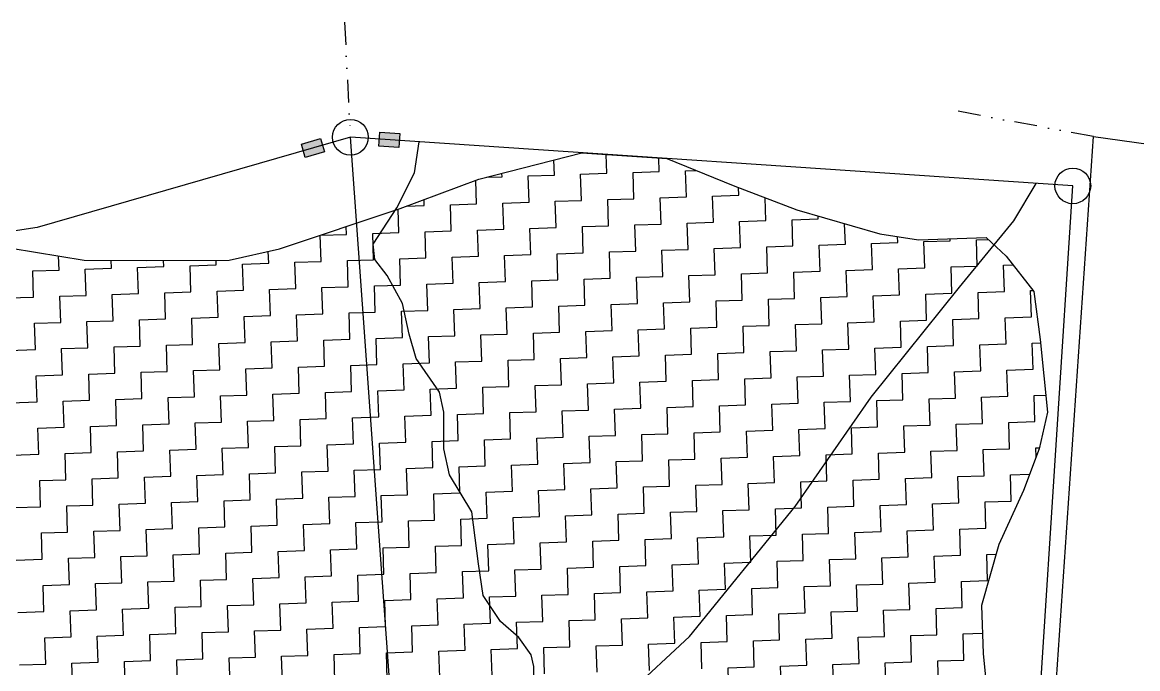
# Model space of a CAD drawing. Header units: metres. Extents: x 278270 to 279465, y 2078206 to 2080031.
# Drawn here: x 278674.6 to 278920.7, y 2079888.1 to 2080030.7 of the extents above; entities that cross this region are included whole.
import ezdxf

# ---------------------------------------------------------------- set-up
doc = ezdxf.new("R2010")
doc.units = ezdxf.units.M
doc.linetypes.add('DIVIDE', pattern=[1.25, 0.5, -0.25, 0, -0.25, 0, -0.25])
for name, color, linetype in [('LINE_WATER', 4, 'Continuous'), ('POLY_HATCH', 12, 'Continuous'), ('POLY_PARCEL', 6, 'Continuous'), ('V_BOUND_LINE', 7, 'Continuous'), ('V_DIVIDE_LINE', 7, 'DIVIDE')]:
    doc.layers.add(name, color=color, linetype=linetype)

msp = doc.modelspace()

# ---------------------------------------------------------------- hatches: boundary and pattern name
for points in [[(278736.19, 2080003.83), (278737.03, 2080000.9), (278741.27, 2080002.12), (278740.42, 2080005.05)], [(278757.65, 2080003.11), (278757.86, 2080006.16), (278753.46, 2080006.45), (278753.25, 2080003.41)]]:
    msp.add_hatch(color=256).paths.add_polyline_path(points)

# ---------------------------------------------------------------- linework, layer by layer
for points in [[(278741.27, 2080002.12), (278737.03, 2080000.9), (278736.19, 2080003.83), (278740.42, 2080005.05)], [(278753.46, 2080006.45), (278757.86, 2080006.16), (278757.65, 2080003.11), (278753.25, 2080003.41)]]:
    msp.add_lwpolyline(points, close=True)
for centre in [(278746.99, 2080005.36), (278906.35, 2079994.63)]:
    msp.add_circle(centre, 3.94)
at = {"layer": 'LINE_WATER'}
for p, q in [((278761.16, 2079997.49), (278762.19, 2080004.34)), ((278757.23, 2079989.79), (278761.16, 2079997.49)), ((278893.32, 2079986.93), (278898.23, 2079995.18)), ((278752.01, 2079981.78), (278757.23, 2079989.79)), ((278881.38, 2079972.31), (278893.32, 2079986.93)), ((278752.38, 2079978.4), (278752.01, 2079981.78)), ((278755.11, 2079974.83), (278752.38, 2079978.4)), ((278758.45, 2079968.68), (278755.11, 2079974.83)), ((278861.87, 2079948.04), (278881.38, 2079972.31)), ((278759.98, 2079961.94), (278758.45, 2079968.68)), ((278761.46, 2079956.51), (278759.98, 2079961.94)), ((278766.67, 2079949.11), (278761.46, 2079956.51)), ((278767.6, 2079944.7), (278766.67, 2079949.11)), ((278845.09, 2079923.87), (278861.87, 2079948.04)), ((278767.6, 2079936.6), (278767.6, 2079944.7)), ((278768.83, 2079930.9), (278767.6, 2079936.6)), ((278773.8, 2079922.7), (278768.83, 2079930.9)), ((278821.79, 2079895.24), (278845.09, 2079923.87)), ((278775.22, 2079911.25), (278773.8, 2079922.7)), ((278776.24, 2079904.24), (278775.22, 2079911.25)), ((278780.07, 2079898.5), (278776.24, 2079904.24)), ((278784.11, 2079894.98), (278780.07, 2079898.5)), ((278786.85, 2079891.15), (278784.11, 2079894.98)), ((278803.56, 2079878.29), (278821.79, 2079895.24)), ((278787.45, 2079888.56), (278786.85, 2079891.15)), ((278787.37, 2079883.07), (278787.45, 2079888.56))]:
    msp.add_line(p, q, dxfattribs=at)
at = {"layer": 'POLY_HATCH'}
for p, q in [((278775.35, 2079996.09), (278798.02, 2080001.93)), ((278798.02, 2080001.93), (278816.8, 2080000.66)), ((278816.8, 2080000.66), (278831.4, 2079994.73)), ((278757.97, 2079989.65), (278775.35, 2079996.09)), ((278831.4, 2079994.73), (278845.44, 2079989.33)), ((278731.36, 2079980.73), (278757.97, 2079989.65)), ((278845.44, 2079989.33), (278863.75, 2079984.07)), ((278863.75, 2079984.07), (278872.32, 2079982.75)), ((278872.32, 2079982.75), (278880.85, 2079983.03)), ((278880.85, 2079983.03), (278887.24, 2079983.24)), ((278887.24, 2079983.24), (278891.64, 2079979.12)), ((278672.15, 2079980.92), (278688.24, 2079978.25)), ((278720.24, 2079978.23), (278731.36, 2079980.73)), ((278688.24, 2079978.25), (278702.11, 2079978.17)), ((278702.11, 2079978.17), (278720.24, 2079978.23)), ((278891.64, 2079979.12), (278897.77, 2079971.32)), ((278897.77, 2079971.32), (278899.18, 2079960.71)), ((278899.18, 2079960.71), (278900.79, 2079944.67)), ((278900.79, 2079944.67), (278898.92, 2079936.61)), ((278898.92, 2079936.61), (278895.49, 2079927.44)), ((278895.49, 2079927.44), (278890.01, 2079915.53)), ((278890.01, 2079915.53), (278886.19, 2079902.08)), ((278886.19, 2079902.08), (278886.54, 2079891.43)), ((278886.54, 2079891.43), (278888.13, 2079875.5))]:
    msp.add_line(p, q, dxfattribs=at)
at = {"layer": 'POLY_HATCH', "linetype": 'Continuous'}
for p, q in [((278792, 2079997.02), (278791.89, 2080000.35)), ((278803.56, 2079997.4), (278803.43, 2080001.56)), ((278815.13, 2079997.78), (278815.03, 2080000.78)), ((278809.35, 2079997.59), (278815.13, 2079997.78)), ((278820.91, 2079997.97), (278823.25, 2079998.04)), ((278821.1, 2079992.18), (278820.91, 2079997.97)), ((278774.84, 2079990.66), (278774.67, 2079995.83)), ((278777.06, 2079996.53), (278780.43, 2079996.64)), ((278780.43, 2079996.64), (278780.41, 2079997.39)), ((278786.22, 2079996.83), (278792, 2079997.02)), ((278786.41, 2079991.04), (278786.22, 2079996.83)), ((278797.78, 2079997.21), (278803.56, 2079997.4)), ((278797.97, 2079991.42), (278797.78, 2079997.21)), ((278809.54, 2079991.8), (278809.35, 2079997.59)), ((278832.66, 2079992.56), (278832.61, 2079994.26)), ((278759.32, 2079990.15), (278763.28, 2079990.28)), ((278763.28, 2079990.28), (278763.23, 2079991.6)), ((278769.06, 2079990.47), (278774.84, 2079990.66)), ((278769.25, 2079984.69), (278769.06, 2079990.47)), ((278780.62, 2079990.85), (278786.41, 2079991.04)), ((278780.81, 2079985.07), (278780.62, 2079990.85)), ((278792.19, 2079991.23), (278797.97, 2079991.42)), ((278792.38, 2079985.45), (278792.19, 2079991.23)), ((278803.75, 2079991.61), (278809.54, 2079991.8)), ((278803.94, 2079985.83), (278803.75, 2079991.61)), ((278815.32, 2079991.99), (278821.1, 2079992.18)), ((278815.51, 2079986.21), (278815.32, 2079991.99)), ((278826.88, 2079992.37), (278832.66, 2079992.56)), ((278827.07, 2079986.59), (278826.88, 2079992.37)), ((278838.64, 2079986.97), (278838.47, 2079992.01)), ((278757.69, 2079984.31), (278757.52, 2079989.5)), ((278850.2, 2079987.35), (278850.18, 2079987.97)), ((278746.12, 2079983.93), (278746.06, 2079985.66)), ((278786.6, 2079985.26), (278792.38, 2079985.45)), ((278798.16, 2079985.64), (278803.94, 2079985.83)), ((278798.35, 2079979.86), (278798.16, 2079985.64)), ((278809.73, 2079986.02), (278815.51, 2079986.21)), ((278809.92, 2079980.24), (278809.73, 2079986.02)), ((278821.29, 2079986.4), (278827.07, 2079986.59)), ((278821.48, 2079980.62), (278821.29, 2079986.4)), ((278832.85, 2079986.78), (278838.64, 2079986.97)), ((278833.04, 2079981), (278832.85, 2079986.78)), ((278844.42, 2079987.16), (278850.2, 2079987.35)), ((278844.61, 2079981.38), (278844.42, 2079987.16)), ((278856.17, 2079981.76), (278856.02, 2079986.29)), ((278740.53, 2079977.96), (278740.34, 2079983.74)), ((278740.35, 2079983.74), (278746.12, 2079983.93)), ((278751.9, 2079984.12), (278757.69, 2079984.31)), ((278752.09, 2079978.34), (278751.9, 2079984.12)), ((278763.47, 2079984.5), (278769.25, 2079984.69)), ((278763.66, 2079978.72), (278763.47, 2079984.5)), ((278775.03, 2079984.88), (278780.81, 2079985.07)), ((278775.22, 2079979.1), (278775.03, 2079984.88)), ((278786.79, 2079979.48), (278786.6, 2079985.26)), ((278867.74, 2079982.14), (278867.69, 2079983.46)), ((278879.3, 2079982.52), (278879.29, 2079982.98)), ((278815.7, 2079980.43), (278821.48, 2079980.62)), ((278815.89, 2079974.65), (278815.7, 2079980.43)), ((278827.26, 2079980.81), (278833.04, 2079981)), ((278827.45, 2079975.03), (278827.26, 2079980.81)), ((278838.83, 2079981.19), (278844.61, 2079981.38)), ((278839.02, 2079975.41), (278838.83, 2079981.19)), ((278850.39, 2079981.57), (278856.17, 2079981.76)), ((278850.58, 2079975.79), (278850.39, 2079981.57)), ((278861.96, 2079981.95), (278867.74, 2079982.14)), ((278862.15, 2079976.17), (278861.96, 2079981.95)), ((278873.52, 2079982.33), (278879.3, 2079982.52)), ((278873.71, 2079976.55), (278873.52, 2079982.33)), ((278885.08, 2079982.71), (278887.71, 2079982.79)), ((278885.27, 2079976.93), (278885.08, 2079982.71)), ((278682.71, 2079976.06), (278682.6, 2079979.18)), ((278694.27, 2079976.44), (278694.21, 2079978.21)), ((278705.84, 2079976.82), (278705.79, 2079978.18)), ((278717.4, 2079977.2), (278717.37, 2079978.22)), ((278728.96, 2079977.58), (278728.88, 2079980.17)), ((278734.75, 2079977.77), (278740.53, 2079977.96)), ((278746.31, 2079978.15), (278752.09, 2079978.34)), ((278746.5, 2079972.37), (278746.31, 2079978.15)), ((278757.88, 2079978.53), (278763.66, 2079978.72)), ((278758.07, 2079972.75), (278757.88, 2079978.53)), ((278769.44, 2079978.91), (278775.22, 2079979.1)), ((278769.63, 2079973.13), (278769.44, 2079978.91)), ((278781, 2079979.29), (278786.79, 2079979.48)), ((278781.19, 2079973.51), (278781, 2079979.29)), ((278792.57, 2079979.67), (278798.35, 2079979.86)), ((278792.76, 2079973.89), (278792.57, 2079979.67)), ((278804.13, 2079980.05), (278809.92, 2079980.24)), ((278804.32, 2079974.27), (278804.13, 2079980.05)), ((278676.92, 2079975.87), (278682.71, 2079976.06)), ((278677.11, 2079970.09), (278676.92, 2079975.87)), ((278688.49, 2079976.25), (278694.27, 2079976.44)), ((278688.68, 2079970.47), (278688.49, 2079976.25)), ((278700.05, 2079976.63), (278705.84, 2079976.82)), ((278700.24, 2079970.85), (278700.05, 2079976.63)), ((278711.62, 2079977.01), (278717.4, 2079977.2)), ((278711.81, 2079971.23), (278711.62, 2079977.01)), ((278723.18, 2079977.39), (278728.96, 2079977.58)), ((278723.37, 2079971.61), (278723.18, 2079977.39)), ((278734.94, 2079971.99), (278734.75, 2079977.77)), ((278844.8, 2079975.6), (278850.58, 2079975.79)), ((278844.99, 2079969.81), (278844.8, 2079975.6)), ((278856.36, 2079975.98), (278862.15, 2079976.17)), ((278856.55, 2079970.19), (278856.36, 2079975.98)), ((278867.93, 2079976.36), (278873.71, 2079976.55)), ((278868.12, 2079970.57), (278867.93, 2079976.36)), ((278879.49, 2079976.74), (278885.27, 2079976.93)), ((278879.68, 2079970.95), (278879.49, 2079976.74)), ((278891.06, 2079977.12), (278893.16, 2079977.18)), ((278891.25, 2079971.33), (278891.06, 2079977.12)), ((278763.85, 2079972.94), (278769.63, 2079973.13)), ((278775.41, 2079973.32), (278781.19, 2079973.51)), ((278775.6, 2079967.54), (278775.41, 2079973.32)), ((278786.98, 2079973.7), (278792.76, 2079973.89)), ((278787.17, 2079967.92), (278786.98, 2079973.7)), ((278798.54, 2079974.08), (278804.32, 2079974.27)), ((278798.73, 2079968.3), (278798.54, 2079974.08)), ((278810.11, 2079974.46), (278815.89, 2079974.65)), ((278810.3, 2079968.68), (278810.11, 2079974.46)), ((278821.67, 2079974.84), (278827.45, 2079975.03)), ((278821.86, 2079969.05), (278821.67, 2079974.84)), ((278833.23, 2079975.22), (278839.02, 2079975.41)), ((278833.42, 2079969.43), (278833.23, 2079975.22)), ((278694.46, 2079970.66), (278700.24, 2079970.85)), ((278694.65, 2079964.88), (278694.46, 2079970.66)), ((278706.03, 2079971.04), (278711.81, 2079971.23)), ((278706.22, 2079965.26), (278706.03, 2079971.04)), ((278717.59, 2079971.42), (278723.37, 2079971.61)), ((278717.78, 2079965.64), (278717.59, 2079971.42)), ((278729.15, 2079971.8), (278734.94, 2079971.99)), ((278729.34, 2079966.02), (278729.15, 2079971.8)), ((278740.72, 2079972.18), (278746.5, 2079972.37)), ((278740.91, 2079966.4), (278740.72, 2079972.18)), ((278752.28, 2079972.56), (278758.07, 2079972.75)), ((278752.47, 2079966.78), (278752.28, 2079972.56)), ((278764.04, 2079967.16), (278763.85, 2079972.94)), ((278862.33, 2079970.38), (278868.12, 2079970.57)), ((278873.9, 2079970.76), (278879.68, 2079970.95)), ((278874.09, 2079964.98), (278873.9, 2079970.76)), ((278885.46, 2079971.14), (278891.25, 2079971.33)), ((278885.65, 2079965.36), (278885.46, 2079971.14)), ((278897.03, 2079971.52), (278897.59, 2079971.54)), ((278897.22, 2079965.74), (278897.03, 2079971.52)), ((278671.33, 2079969.9), (278677.11, 2079970.09)), ((278682.9, 2079970.28), (278688.68, 2079970.47)), ((278683.09, 2079964.5), (278682.9, 2079970.28)), ((278792.95, 2079968.11), (278798.73, 2079968.3)), ((278804.51, 2079968.49), (278810.3, 2079968.68)), ((278804.7, 2079962.7), (278804.51, 2079968.49)), ((278816.08, 2079968.86), (278821.86, 2079969.05)), ((278816.27, 2079963.08), (278816.08, 2079968.86)), ((278827.64, 2079969.24), (278833.42, 2079969.43)), ((278827.83, 2079963.46), (278827.64, 2079969.24)), ((278839.21, 2079969.62), (278844.99, 2079969.81)), ((278839.4, 2079963.84), (278839.21, 2079969.62)), ((278850.77, 2079970), (278856.55, 2079970.19)), ((278850.96, 2079964.22), (278850.77, 2079970)), ((278862.52, 2079964.6), (278862.33, 2079970.38)), ((278723.56, 2079965.83), (278729.34, 2079966.02)), ((278723.75, 2079960.04), (278723.56, 2079965.83)), ((278735.13, 2079966.21), (278740.91, 2079966.4)), ((278735.32, 2079960.42), (278735.13, 2079966.21)), ((278746.69, 2079966.59), (278752.47, 2079966.78)), ((278746.88, 2079960.8), (278746.69, 2079966.59)), ((278758.26, 2079966.97), (278764.04, 2079967.16)), ((278758.45, 2079961.18), (278758.26, 2079966.97)), ((278769.82, 2079967.35), (278775.6, 2079967.54)), ((278770.01, 2079961.56), (278769.82, 2079967.35)), ((278781.38, 2079967.73), (278787.17, 2079967.92)), ((278781.57, 2079961.94), (278781.38, 2079967.73)), ((278793.14, 2079962.32), (278792.95, 2079968.11)), ((278891.44, 2079965.55), (278897.22, 2079965.74)), ((278677.3, 2079964.31), (278683.09, 2079964.5)), ((278677.49, 2079958.53), (278677.3, 2079964.31)), ((278688.87, 2079964.69), (278694.65, 2079964.88)), ((278689.06, 2079958.91), (278688.87, 2079964.69)), ((278700.43, 2079965.07), (278706.22, 2079965.26)), ((278700.62, 2079959.29), (278700.43, 2079965.07)), ((278712, 2079965.45), (278717.78, 2079965.64)), ((278712.19, 2079959.66), (278712, 2079965.45)), ((278822.05, 2079963.27), (278827.83, 2079963.46)), ((278822.24, 2079957.49), (278822.05, 2079963.27)), ((278833.61, 2079963.65), (278839.4, 2079963.84)), ((278833.8, 2079957.87), (278833.61, 2079963.65)), ((278845.18, 2079964.03), (278850.96, 2079964.22)), ((278845.37, 2079958.25), (278845.18, 2079964.03)), ((278856.74, 2079964.41), (278862.52, 2079964.6)), ((278856.93, 2079958.63), (278856.74, 2079964.41)), ((278868.31, 2079964.79), (278874.09, 2079964.98)), ((278868.5, 2079959.01), (278868.31, 2079964.79)), ((278879.87, 2079965.17), (278885.65, 2079965.36)), ((278880.06, 2079959.39), (278879.87, 2079965.17)), ((278891.63, 2079959.77), (278891.44, 2079965.55)), ((278741.1, 2079960.61), (278746.88, 2079960.8)), ((278752.66, 2079960.99), (278758.45, 2079961.18)), ((278752.85, 2079955.21), (278752.66, 2079960.99)), ((278764.23, 2079961.37), (278770.01, 2079961.56)), ((278764.42, 2079955.59), (278764.23, 2079961.37)), ((278775.79, 2079961.75), (278781.57, 2079961.94)), ((278775.98, 2079955.97), (278775.79, 2079961.75)), ((278787.36, 2079962.13), (278793.14, 2079962.32)), ((278787.55, 2079956.35), (278787.36, 2079962.13)), ((278798.92, 2079962.51), (278804.7, 2079962.7)), ((278799.11, 2079956.73), (278798.92, 2079962.51)), ((278810.48, 2079962.89), (278816.27, 2079963.08)), ((278810.67, 2079957.11), (278810.48, 2079962.89)), ((278671.71, 2079958.34), (278677.49, 2079958.53)), ((278683.28, 2079958.72), (278689.06, 2079958.91)), ((278683.47, 2079952.93), (278683.28, 2079958.72)), ((278694.84, 2079959.1), (278700.62, 2079959.29)), ((278695.03, 2079953.31), (278694.84, 2079959.1)), ((278706.41, 2079959.48), (278712.19, 2079959.66)), ((278706.6, 2079953.69), (278706.41, 2079959.48)), ((278717.97, 2079959.85), (278723.75, 2079960.04)), ((278718.16, 2079954.07), (278717.97, 2079959.85)), ((278729.53, 2079960.23), (278735.32, 2079960.42)), ((278729.72, 2079954.45), (278729.53, 2079960.23)), ((278741.29, 2079954.83), (278741.1, 2079960.61)), ((278851.15, 2079958.44), (278856.93, 2079958.63)), ((278851.34, 2079952.66), (278851.15, 2079958.44)), ((278862.71, 2079958.82), (278868.5, 2079959.01)), ((278862.9, 2079953.04), (278862.71, 2079958.82)), ((278874.28, 2079959.2), (278880.06, 2079959.39)), ((278874.47, 2079953.42), (278874.28, 2079959.2)), ((278885.84, 2079959.58), (278891.63, 2079959.77)), ((278886.03, 2079953.8), (278885.84, 2079959.58)), ((278897.41, 2079959.96), (278899.25, 2079960.02)), ((278897.6, 2079954.18), (278897.41, 2079959.96)), ((278770.2, 2079955.78), (278775.98, 2079955.97)), ((278781.76, 2079956.16), (278787.55, 2079956.35)), ((278781.95, 2079950.38), (278781.76, 2079956.16)), ((278793.33, 2079956.54), (278799.11, 2079956.73)), ((278793.52, 2079950.76), (278793.33, 2079956.54)), ((278804.89, 2079956.92), (278810.67, 2079957.11)), ((278805.08, 2079951.14), (278804.89, 2079956.92)), ((278816.46, 2079957.3), (278822.24, 2079957.49)), ((278816.65, 2079951.52), (278816.46, 2079957.3)), ((278828.02, 2079957.68), (278833.8, 2079957.87)), ((278828.21, 2079951.9), (278828.02, 2079957.68)), ((278839.59, 2079958.06), (278845.37, 2079958.25)), ((278839.78, 2079952.28), (278839.59, 2079958.06)), ((278700.81, 2079953.5), (278706.6, 2079953.69)), ((278701, 2079947.72), (278700.81, 2079953.5)), ((278712.38, 2079953.88), (278718.16, 2079954.07)), ((278712.57, 2079948.1), (278712.38, 2079953.88)), ((278723.94, 2079954.26), (278729.72, 2079954.45)), ((278724.13, 2079948.48), (278723.94, 2079954.26)), ((278735.51, 2079954.64), (278741.29, 2079954.83)), ((278735.7, 2079948.86), (278735.51, 2079954.64)), ((278747.07, 2079955.02), (278752.85, 2079955.21)), ((278747.26, 2079949.24), (278747.07, 2079955.02)), ((278758.63, 2079955.4), (278764.42, 2079955.59)), ((278758.82, 2079949.62), (278758.63, 2079955.4)), ((278770.39, 2079950), (278770.2, 2079955.78)), ((278868.69, 2079953.23), (278874.47, 2079953.42)), ((278880.25, 2079953.61), (278886.03, 2079953.8)), ((278880.44, 2079947.82), (278880.25, 2079953.61)), ((278891.82, 2079953.99), (278897.6, 2079954.18)), ((278892.01, 2079948.2), (278891.82, 2079953.99)), ((278677.68, 2079952.74), (278683.47, 2079952.93)), ((278677.87, 2079946.96), (278677.68, 2079952.74)), ((278689.25, 2079953.12), (278695.03, 2079953.31)), ((278689.44, 2079947.34), (278689.25, 2079953.12)), ((278799.3, 2079950.95), (278805.08, 2079951.14)), ((278799.49, 2079945.17), (278799.3, 2079950.95)), ((278810.86, 2079951.33), (278816.65, 2079951.52)), ((278811.05, 2079945.55), (278810.86, 2079951.33)), ((278822.43, 2079951.71), (278828.21, 2079951.9)), ((278822.62, 2079945.93), (278822.43, 2079951.71)), ((278833.99, 2079952.09), (278839.78, 2079952.28)), ((278834.18, 2079946.31), (278833.99, 2079952.09)), ((278845.56, 2079952.47), (278851.34, 2079952.66)), ((278845.75, 2079946.69), (278845.56, 2079952.47)), ((278857.12, 2079952.85), (278862.9, 2079953.04)), ((278857.31, 2079947.07), (278857.12, 2079952.85)), ((278868.88, 2079947.45), (278868.69, 2079953.23)), ((278718.35, 2079948.29), (278724.13, 2079948.48)), ((278729.91, 2079948.67), (278735.7, 2079948.86)), ((278730.1, 2079942.89), (278729.91, 2079948.67)), ((278741.48, 2079949.05), (278747.26, 2079949.24)), ((278741.67, 2079943.27), (278741.48, 2079949.05)), ((278753.04, 2079949.43), (278758.82, 2079949.62)), ((278753.23, 2079943.65), (278753.04, 2079949.43)), ((278764.61, 2079949.81), (278770.39, 2079950)), ((278764.8, 2079944.03), (278764.61, 2079949.81)), ((278776.17, 2079950.19), (278781.95, 2079950.38)), ((278776.36, 2079944.41), (278776.17, 2079950.19)), ((278787.74, 2079950.57), (278793.52, 2079950.76)), ((278787.93, 2079944.79), (278787.74, 2079950.57)), ((278897.79, 2079948.39), (278900.41, 2079948.48)), ((278672.09, 2079946.77), (278677.87, 2079946.96)), ((278683.66, 2079947.15), (278689.44, 2079947.34)), ((278683.85, 2079941.37), (278683.66, 2079947.15)), ((278695.22, 2079947.53), (278701, 2079947.72)), ((278695.41, 2079941.75), (278695.22, 2079947.53)), ((278706.78, 2079947.91), (278712.57, 2079948.1)), ((278706.97, 2079942.13), (278706.78, 2079947.91)), ((278718.54, 2079942.51), (278718.35, 2079948.29)), ((278828.4, 2079946.12), (278834.18, 2079946.31)), ((278828.59, 2079940.33), (278828.4, 2079946.12)), ((278839.97, 2079946.5), (278845.75, 2079946.69)), ((278840.16, 2079940.71), (278839.97, 2079946.5)), ((278851.53, 2079946.88), (278857.31, 2079947.07)), ((278851.72, 2079941.09), (278851.53, 2079946.88)), ((278863.09, 2079947.26), (278868.88, 2079947.45)), ((278863.28, 2079941.47), (278863.09, 2079947.26)), ((278874.66, 2079947.63), (278880.44, 2079947.82)), ((278874.85, 2079941.85), (278874.66, 2079947.63)), ((278886.22, 2079948.01), (278892.01, 2079948.2)), ((278886.41, 2079942.23), (278886.22, 2079948.01)), ((278897.98, 2079942.61), (278897.79, 2079948.39)), ((278747.45, 2079943.46), (278753.23, 2079943.65)), ((278759.01, 2079943.84), (278764.8, 2079944.03)), ((278759.2, 2079938.06), (278759.01, 2079943.84)), ((278770.58, 2079944.22), (278776.36, 2079944.41)), ((278770.77, 2079938.43), (278770.58, 2079944.22)), ((278782.14, 2079944.6), (278787.93, 2079944.79)), ((278782.33, 2079938.81), (278782.14, 2079944.6)), ((278793.71, 2079944.98), (278799.49, 2079945.17)), ((278793.9, 2079939.19), (278793.71, 2079944.98)), ((278805.27, 2079945.36), (278811.05, 2079945.55)), ((278805.46, 2079939.57), (278805.27, 2079945.36)), ((278816.84, 2079945.74), (278822.62, 2079945.93)), ((278817.03, 2079939.95), (278816.84, 2079945.74)), ((278678.06, 2079941.18), (278683.85, 2079941.37)), ((278678.25, 2079935.4), (278678.06, 2079941.18)), ((278689.63, 2079941.56), (278695.41, 2079941.75)), ((278689.82, 2079935.78), (278689.63, 2079941.56)), ((278701.19, 2079941.94), (278706.97, 2079942.13)), ((278701.38, 2079936.16), (278701.19, 2079941.94)), ((278712.76, 2079942.32), (278718.54, 2079942.51)), ((278712.95, 2079936.54), (278712.76, 2079942.32)), ((278724.32, 2079942.7), (278730.1, 2079942.89)), ((278724.51, 2079936.92), (278724.32, 2079942.7)), ((278735.89, 2079943.08), (278741.67, 2079943.27)), ((278736.08, 2079937.3), (278735.89, 2079943.08)), ((278747.64, 2079937.68), (278747.45, 2079943.46)), ((278845.94, 2079940.9), (278851.72, 2079941.09)), ((278857.5, 2079941.28), (278863.28, 2079941.47)), ((278857.69, 2079935.5), (278857.5, 2079941.28)), ((278869.07, 2079941.66), (278874.85, 2079941.85)), ((278869.26, 2079935.88), (278869.07, 2079941.66)), ((278880.63, 2079942.04), (278886.41, 2079942.23)), ((278880.82, 2079936.26), (278880.63, 2079942.04)), ((278892.2, 2079942.42), (278897.98, 2079942.61)), ((278892.39, 2079936.64), (278892.2, 2079942.42)), ((278776.55, 2079938.62), (278782.33, 2079938.81)), ((278776.74, 2079932.84), (278776.55, 2079938.62)), ((278788.12, 2079939), (278793.9, 2079939.19)), ((278788.31, 2079933.22), (278788.12, 2079939)), ((278799.68, 2079939.38), (278805.46, 2079939.57)), ((278799.87, 2079933.6), (278799.68, 2079939.38)), ((278811.24, 2079939.76), (278817.03, 2079939.95)), ((278811.43, 2079933.98), (278811.24, 2079939.76)), ((278822.81, 2079940.14), (278828.59, 2079940.33)), ((278823, 2079934.36), (278822.81, 2079940.14)), ((278834.37, 2079940.52), (278840.16, 2079940.71)), ((278834.56, 2079934.74), (278834.37, 2079940.52)), ((278846.13, 2079935.12), (278845.94, 2079940.9)), ((278695.6, 2079935.97), (278701.38, 2079936.16)), ((278707.16, 2079936.35), (278712.95, 2079936.54)), ((278707.35, 2079930.56), (278707.16, 2079936.35)), ((278718.73, 2079936.73), (278724.51, 2079936.92)), ((278718.92, 2079930.94), (278718.73, 2079936.73)), ((278730.29, 2079937.11), (278736.08, 2079937.3)), ((278730.48, 2079931.32), (278730.29, 2079937.11)), ((278741.86, 2079937.49), (278747.64, 2079937.68)), ((278742.05, 2079931.7), (278741.86, 2079937.49)), ((278753.42, 2079937.87), (278759.2, 2079938.06)), ((278753.61, 2079932.08), (278753.42, 2079937.87)), ((278764.99, 2079938.24), (278770.77, 2079938.43)), ((278765.18, 2079932.46), (278764.99, 2079938.24)), ((278875.04, 2079936.07), (278880.82, 2079936.26)), ((278886.6, 2079936.45), (278892.39, 2079936.64)), ((278886.79, 2079930.67), (278886.6, 2079936.45)), ((278898.17, 2079936.83), (278898.98, 2079936.86)), ((278898.23, 2079934.78), (278898.17, 2079936.83)), ((278672.47, 2079935.21), (278678.25, 2079935.4)), ((278684.04, 2079935.59), (278689.82, 2079935.78)), ((278684.23, 2079929.8), (278684.04, 2079935.59)), ((278695.79, 2079930.18), (278695.6, 2079935.97)), ((278805.65, 2079933.79), (278811.43, 2079933.98)), ((278805.84, 2079928.01), (278805.65, 2079933.79)), ((278817.22, 2079934.17), (278823, 2079934.36)), ((278817.41, 2079928.39), (278817.22, 2079934.17)), ((278828.78, 2079934.55), (278834.56, 2079934.74)), ((278828.97, 2079928.77), (278828.78, 2079934.55)), ((278840.35, 2079934.93), (278846.13, 2079935.12)), ((278840.54, 2079929.15), (278840.35, 2079934.93)), ((278851.91, 2079935.31), (278857.69, 2079935.5)), ((278852.1, 2079929.53), (278851.91, 2079935.31)), ((278863.47, 2079935.69), (278869.26, 2079935.88)), ((278863.66, 2079929.91), (278863.47, 2079935.69)), ((278875.23, 2079930.29), (278875.04, 2079936.07)), ((278724.7, 2079931.13), (278730.48, 2079931.32)), ((278736.27, 2079931.51), (278742.05, 2079931.7)), ((278736.46, 2079925.73), (278736.27, 2079931.51)), ((278747.83, 2079931.89), (278753.61, 2079932.08)), ((278748.02, 2079926.11), (278747.83, 2079931.89)), ((278759.39, 2079932.27), (278765.18, 2079932.46)), ((278759.58, 2079926.49), (278759.39, 2079932.27)), ((278770.96, 2079932.65), (278776.74, 2079932.84)), ((278771.15, 2079926.87), (278770.96, 2079932.65)), ((278782.52, 2079933.03), (278788.31, 2079933.22)), ((278782.71, 2079927.25), (278782.52, 2079933.03)), ((278794.09, 2079933.41), (278799.87, 2079933.6)), ((278794.28, 2079927.63), (278794.09, 2079933.41)), ((278678.44, 2079929.61), (278684.23, 2079929.8)), ((278678.63, 2079923.83), (278678.44, 2079929.61)), ((278690.01, 2079929.99), (278695.79, 2079930.18)), ((278690.2, 2079924.21), (278690.01, 2079929.99)), ((278701.57, 2079930.37), (278707.35, 2079930.56)), ((278701.76, 2079924.59), (278701.57, 2079930.37)), ((278713.14, 2079930.75), (278718.92, 2079930.94)), ((278713.33, 2079924.97), (278713.14, 2079930.75)), ((278724.89, 2079925.35), (278724.7, 2079931.13)), ((278823.19, 2079928.58), (278828.97, 2079928.77)), ((278834.75, 2079928.96), (278840.54, 2079929.15)), ((278834.94, 2079923.18), (278834.75, 2079928.96)), ((278846.32, 2079929.34), (278852.1, 2079929.53)), ((278846.51, 2079923.56), (278846.32, 2079929.34)), ((278857.88, 2079929.72), (278863.66, 2079929.91)), ((278858.07, 2079923.94), (278857.88, 2079929.72)), ((278869.45, 2079930.1), (278875.23, 2079930.29)), ((278869.64, 2079924.32), (278869.45, 2079930.1)), ((278881.01, 2079930.48), (278886.79, 2079930.67)), ((278881.2, 2079924.7), (278881.01, 2079930.48)), ((278892.58, 2079930.86), (278896.82, 2079931)), ((278892.77, 2079925.08), (278892.58, 2079930.86)), ((278753.8, 2079926.3), (278759.58, 2079926.49)), ((278753.99, 2079920.52), (278753.8, 2079926.3)), ((278765.37, 2079926.68), (278771.15, 2079926.87)), ((278765.56, 2079920.9), (278765.37, 2079926.68)), ((278776.93, 2079927.06), (278782.71, 2079927.25)), ((278777.12, 2079921.28), (278776.93, 2079927.06)), ((278788.5, 2079927.44), (278794.28, 2079927.63)), ((278788.69, 2079921.66), (278788.5, 2079927.44)), ((278800.06, 2079927.82), (278805.84, 2079928.01)), ((278800.25, 2079922.04), (278800.06, 2079927.82)), ((278811.62, 2079928.2), (278817.41, 2079928.39)), ((278811.81, 2079922.42), (278811.62, 2079928.2)), ((278823.38, 2079922.8), (278823.19, 2079928.58)), ((278672.85, 2079923.64), (278678.63, 2079923.83)), ((278684.42, 2079924.02), (278690.2, 2079924.21)), ((278684.61, 2079918.24), (278684.42, 2079924.02)), ((278695.98, 2079924.4), (278701.76, 2079924.59)), ((278696.17, 2079918.62), (278695.98, 2079924.4)), ((278707.54, 2079924.78), (278713.33, 2079924.97)), ((278707.73, 2079919), (278707.54, 2079924.78)), ((278719.11, 2079925.16), (278724.89, 2079925.35)), ((278719.3, 2079919.38), (278719.11, 2079925.16)), ((278730.67, 2079925.54), (278736.46, 2079925.73)), ((278730.86, 2079919.76), (278730.67, 2079925.54)), ((278742.24, 2079925.92), (278748.02, 2079926.11)), ((278742.43, 2079920.14), (278742.24, 2079925.92)), ((278852.29, 2079923.75), (278858.07, 2079923.94)), ((278863.85, 2079924.13), (278869.64, 2079924.32)), ((278864.04, 2079918.34), (278863.85, 2079924.13)), ((278875.42, 2079924.51), (278881.2, 2079924.7)), ((278875.61, 2079918.72), (278875.42, 2079924.51)), ((278886.98, 2079924.89), (278892.77, 2079925.08)), ((278887.17, 2079919.1), (278886.98, 2079924.89)), ((278782.9, 2079921.47), (278788.69, 2079921.66)), ((278783.09, 2079915.69), (278782.9, 2079921.47)), ((278794.47, 2079921.85), (278800.25, 2079922.04)), ((278794.66, 2079916.07), (278794.47, 2079921.85)), ((278806.03, 2079922.23), (278811.81, 2079922.42)), ((278806.22, 2079916.45), (278806.03, 2079922.23)), ((278817.6, 2079922.61), (278823.38, 2079922.8)), ((278817.79, 2079916.83), (278817.6, 2079922.61)), ((278829.16, 2079922.99), (278834.94, 2079923.18)), ((278829.35, 2079917.2), (278829.16, 2079922.99)), ((278840.73, 2079923.37), (278846.51, 2079923.56)), ((278840.92, 2079917.58), (278840.73, 2079923.37)), ((278852.48, 2079917.96), (278852.29, 2079923.75)), ((278701.95, 2079918.81), (278707.73, 2079919)), ((278713.52, 2079919.19), (278719.3, 2079919.38)), ((278713.71, 2079913.41), (278713.52, 2079919.19)), ((278725.08, 2079919.57), (278730.86, 2079919.76)), ((278725.27, 2079913.79), (278725.08, 2079919.57)), ((278736.65, 2079919.95), (278742.43, 2079920.14)), ((278736.84, 2079914.17), (278736.65, 2079919.95)), ((278748.21, 2079920.33), (278753.99, 2079920.52)), ((278748.4, 2079914.55), (278748.21, 2079920.33)), ((278759.77, 2079920.71), (278765.56, 2079920.9)), ((278759.96, 2079914.93), (278759.77, 2079920.71)), ((278771.34, 2079921.09), (278777.12, 2079921.28)), ((278771.53, 2079915.31), (278771.34, 2079921.09)), ((278881.39, 2079918.91), (278887.17, 2079919.1)), ((278881.58, 2079913.13), (278881.39, 2079918.91)), ((278678.82, 2079918.05), (278684.61, 2079918.24)), ((278679.01, 2079912.27), (278678.82, 2079918.05)), ((278690.39, 2079918.43), (278696.17, 2079918.62)), ((278690.58, 2079912.65), (278690.39, 2079918.43)), ((278702.14, 2079913.03), (278701.95, 2079918.81)), ((278800.44, 2079916.26), (278806.22, 2079916.45)), ((278812, 2079916.64), (278817.79, 2079916.83)), ((278812.19, 2079910.85), (278812, 2079916.64)), ((278823.57, 2079917.01), (278829.35, 2079917.2)), ((278823.76, 2079911.23), (278823.57, 2079917.01)), ((278835.13, 2079917.39), (278840.92, 2079917.58)), ((278835.32, 2079911.61), (278835.13, 2079917.39)), ((278846.7, 2079917.77), (278852.48, 2079917.96)), ((278846.89, 2079911.99), (278846.7, 2079917.77)), ((278858.26, 2079918.15), (278864.04, 2079918.34)), ((278858.45, 2079912.37), (278858.26, 2079918.15)), ((278869.83, 2079918.53), (278875.61, 2079918.72)), ((278870.02, 2079912.75), (278869.83, 2079918.53)), ((278731.05, 2079913.98), (278736.84, 2079914.17)), ((278742.62, 2079914.36), (278748.4, 2079914.55)), ((278742.81, 2079908.57), (278742.62, 2079914.36)), ((278754.18, 2079914.74), (278759.96, 2079914.93)), ((278754.37, 2079908.95), (278754.18, 2079914.74)), ((278765.75, 2079915.12), (278771.53, 2079915.31)), ((278765.94, 2079909.33), (278765.75, 2079915.12)), ((278777.31, 2079915.5), (278783.09, 2079915.69)), ((278777.5, 2079909.71), (278777.31, 2079915.5)), ((278788.88, 2079915.88), (278794.66, 2079916.07)), ((278789.07, 2079910.09), (278788.88, 2079915.88)), ((278800.63, 2079910.47), (278800.44, 2079916.26)), ((278673.23, 2079912.08), (278679.01, 2079912.27)), ((278684.8, 2079912.46), (278690.58, 2079912.65)), ((278684.99, 2079906.68), (278684.8, 2079912.46)), ((278696.36, 2079912.84), (278702.14, 2079913.03)), ((278696.55, 2079907.06), (278696.36, 2079912.84)), ((278707.92, 2079913.22), (278713.71, 2079913.41)), ((278708.11, 2079907.44), (278707.92, 2079913.22)), ((278719.49, 2079913.6), (278725.27, 2079913.79)), ((278719.68, 2079907.81), (278719.49, 2079913.6)), ((278731.24, 2079908.19), (278731.05, 2079913.98)), ((278829.54, 2079911.42), (278835.32, 2079911.61)), ((278841.1, 2079911.8), (278846.89, 2079911.99)), ((278841.29, 2079906.02), (278841.1, 2079911.8)), ((278852.67, 2079912.18), (278858.45, 2079912.37)), ((278852.86, 2079906.4), (278852.67, 2079912.18)), ((278864.23, 2079912.56), (278870.02, 2079912.75)), ((278864.42, 2079906.78), (278864.23, 2079912.56)), ((278875.8, 2079912.94), (278881.58, 2079913.13)), ((278875.99, 2079907.16), (278875.8, 2079912.94)), ((278887.36, 2079913.32), (278889.4, 2079913.39)), ((278887.55, 2079907.54), (278887.36, 2079913.32)), ((278760.15, 2079909.14), (278765.94, 2079909.33)), ((278760.34, 2079903.36), (278760.15, 2079909.14)), ((278771.72, 2079909.52), (278777.5, 2079909.71)), ((278771.91, 2079903.74), (278771.72, 2079909.52)), ((278783.28, 2079909.9), (278789.07, 2079910.09)), ((278783.47, 2079904.12), (278783.28, 2079909.9)), ((278794.85, 2079910.28), (278800.63, 2079910.47)), ((278795.04, 2079904.5), (278794.85, 2079910.28)), ((278806.41, 2079910.66), (278812.19, 2079910.85)), ((278806.6, 2079904.88), (278806.41, 2079910.66)), ((278817.98, 2079911.04), (278823.76, 2079911.23)), ((278818.17, 2079905.26), (278817.98, 2079911.04)), ((278829.73, 2079905.64), (278829.54, 2079911.42)), ((278679.2, 2079906.49), (278684.99, 2079906.68)), ((278690.77, 2079906.87), (278696.55, 2079907.06)), ((278690.96, 2079901.08), (278690.77, 2079906.87)), ((278702.33, 2079907.25), (278708.11, 2079907.44)), ((278702.52, 2079901.46), (278702.33, 2079907.25)), ((278713.9, 2079907.63), (278719.68, 2079907.81)), ((278714.09, 2079901.84), (278713.9, 2079907.63)), ((278725.46, 2079908), (278731.24, 2079908.19)), ((278725.65, 2079902.22), (278725.46, 2079908)), ((278737.03, 2079908.38), (278742.81, 2079908.57)), ((278737.22, 2079902.6), (278737.03, 2079908.38)), ((278748.59, 2079908.76), (278754.37, 2079908.95)), ((278748.78, 2079902.98), (278748.59, 2079908.76)), ((278858.64, 2079906.59), (278864.42, 2079906.78)), ((278870.21, 2079906.97), (278875.99, 2079907.16)), ((278870.4, 2079901.19), (278870.21, 2079906.97)), ((278881.77, 2079907.35), (278887.55, 2079907.54)), ((278881.96, 2079901.57), (278881.77, 2079907.35)), ((278679.39, 2079900.7), (278679.2, 2079906.49)), ((278789.25, 2079904.31), (278795.04, 2079904.5)), ((278789.44, 2079898.53), (278789.25, 2079904.31)), ((278800.82, 2079904.69), (278806.6, 2079904.88)), ((278801.01, 2079898.91), (278800.82, 2079904.69)), ((278812.38, 2079905.07), (278818.17, 2079905.26)), ((278812.57, 2079899.29), (278812.38, 2079905.07)), ((278823.95, 2079905.45), (278829.73, 2079905.64)), ((278824.14, 2079899.67), (278823.95, 2079905.45)), ((278835.51, 2079905.83), (278841.29, 2079906.02)), ((278835.7, 2079900.05), (278835.51, 2079905.83)), ((278847.08, 2079906.21), (278852.86, 2079906.4)), ((278847.27, 2079900.43), (278847.08, 2079906.21)), ((278858.83, 2079900.81), (278858.64, 2079906.59)), ((278708.3, 2079901.65), (278714.09, 2079901.84)), ((278719.87, 2079902.03), (278725.65, 2079902.22)), ((278720.06, 2079896.25), (278719.87, 2079902.03)), ((278731.43, 2079902.41), (278737.22, 2079902.6)), ((278731.62, 2079896.63), (278731.43, 2079902.41)), ((278743, 2079902.79), (278748.78, 2079902.98)), ((278743.19, 2079897.01), (278743, 2079902.79)), ((278754.56, 2079903.17), (278760.34, 2079903.36)), ((278754.75, 2079897.39), (278754.56, 2079903.17)), ((278766.13, 2079903.55), (278771.91, 2079903.74)), ((278766.32, 2079897.77), (278766.13, 2079903.55)), ((278777.69, 2079903.93), (278783.47, 2079904.12)), ((278777.88, 2079898.15), (278777.69, 2079903.93)), ((278673.61, 2079900.51), (278679.39, 2079900.7)), ((278685.18, 2079900.89), (278690.96, 2079901.08)), ((278685.37, 2079895.11), (278685.18, 2079900.89)), ((278696.74, 2079901.27), (278702.52, 2079901.46)), ((278696.93, 2079895.49), (278696.74, 2079901.27)), ((278708.49, 2079895.87), (278708.3, 2079901.65)), ((278806.79, 2079899.1), (278812.57, 2079899.29)), ((278818.36, 2079899.48), (278824.14, 2079899.67)), ((278818.55, 2079893.7), (278818.36, 2079899.48)), ((278829.92, 2079899.86), (278835.7, 2079900.05)), ((278830.11, 2079894.08), (278829.92, 2079899.86)), ((278841.48, 2079900.24), (278847.27, 2079900.43)), ((278841.67, 2079894.46), (278841.48, 2079900.24)), ((278853.05, 2079900.62), (278858.83, 2079900.81)), ((278853.24, 2079894.84), (278853.05, 2079900.62)), ((278864.61, 2079901), (278870.4, 2079901.19)), ((278864.8, 2079895.22), (278864.61, 2079901)), ((278876.18, 2079901.38), (278881.96, 2079901.57)), ((278876.37, 2079895.6), (278876.18, 2079901.38)), ((278737.4, 2079896.82), (278743.19, 2079897.01)), ((278737.59, 2079891.04), (278737.4, 2079896.82)), ((278748.97, 2079897.2), (278754.75, 2079897.39)), ((278749.16, 2079891.42), (278748.97, 2079897.2)), ((278760.53, 2079897.58), (278766.32, 2079897.77)), ((278760.72, 2079891.8), (278760.53, 2079897.58)), ((278772.1, 2079897.96), (278777.88, 2079898.15)), ((278772.29, 2079892.18), (278772.1, 2079897.96)), ((278783.66, 2079898.34), (278789.44, 2079898.53)), ((278783.85, 2079892.56), (278783.66, 2079898.34)), ((278795.23, 2079898.72), (278801.01, 2079898.91)), ((278795.42, 2079892.94), (278795.23, 2079898.72)), ((278806.98, 2079893.32), (278806.79, 2079899.1)), ((278679.58, 2079894.92), (278685.37, 2079895.11)), ((278679.77, 2079889.14), (278679.58, 2079894.92)), ((278691.15, 2079895.3), (278696.93, 2079895.49)), ((278691.34, 2079889.52), (278691.15, 2079895.3)), ((278702.71, 2079895.68), (278708.49, 2079895.87)), ((278702.9, 2079889.9), (278702.71, 2079895.68)), ((278714.28, 2079896.06), (278720.06, 2079896.25)), ((278714.47, 2079890.28), (278714.28, 2079896.06)), ((278725.84, 2079896.44), (278731.62, 2079896.63)), ((278726.03, 2079890.66), (278725.84, 2079896.44)), ((278835.89, 2079894.27), (278841.67, 2079894.46)), ((278847.46, 2079894.65), (278853.24, 2079894.84)), ((278847.65, 2079888.86), (278847.46, 2079894.65)), ((278859.02, 2079895.03), (278864.8, 2079895.22)), ((278859.21, 2079889.24), (278859.02, 2079895.03)), ((278870.59, 2079895.41), (278876.37, 2079895.6)), ((278870.78, 2079889.62), (278870.59, 2079895.41)), ((278882.15, 2079895.78), (278886.39, 2079895.92)), ((278882.34, 2079890), (278882.15, 2079895.78)), ((278766.51, 2079891.99), (278772.29, 2079892.18)), ((278766.7, 2079886.21), (278766.51, 2079891.99)), ((278778.07, 2079892.37), (278783.85, 2079892.56)), ((278778.26, 2079886.58), (278778.07, 2079892.37)), ((278789.63, 2079892.75), (278795.42, 2079892.94)), ((278789.82, 2079886.96), (278789.63, 2079892.75)), ((278801.2, 2079893.13), (278806.98, 2079893.32)), ((278801.39, 2079887.34), (278801.2, 2079893.13)), ((278812.76, 2079893.51), (278818.55, 2079893.7)), ((278812.95, 2079887.72), (278812.76, 2079893.51)), ((278824.33, 2079893.89), (278830.11, 2079894.08)), ((278824.52, 2079888.1), (278824.33, 2079893.89)), ((278836.08, 2079888.48), (278835.89, 2079894.27)), ((278685.55, 2079889.33), (278691.34, 2079889.52)), ((278697.12, 2079889.71), (278702.9, 2079889.9)), ((278697.31, 2079883.93), (278697.12, 2079889.71)), ((278708.68, 2079890.09), (278714.47, 2079890.28)), ((278708.87, 2079884.31), (278708.68, 2079890.09)), ((278720.25, 2079890.47), (278726.03, 2079890.66)), ((278720.44, 2079884.69), (278720.25, 2079890.47)), ((278731.81, 2079890.85), (278737.59, 2079891.04)), ((278732, 2079885.07), (278731.81, 2079890.85)), ((278743.38, 2079891.23), (278749.16, 2079891.42)), ((278743.57, 2079885.45), (278743.38, 2079891.23)), ((278754.94, 2079891.61), (278760.72, 2079891.8)), ((278755.13, 2079885.83), (278754.94, 2079891.61)), ((278864.99, 2079889.43), (278870.78, 2079889.62)), ((278865.18, 2079883.65), (278864.99, 2079889.43)), ((278876.56, 2079889.81), (278882.34, 2079890)), ((278876.75, 2079884.03), (278876.56, 2079889.81)), ((278673.99, 2079888.95), (278679.77, 2079889.14)), ((278685.74, 2079883.55), (278685.55, 2079889.33)), ((278830.3, 2079888.29), (278836.08, 2079888.48)), ((278830.49, 2079882.51), (278830.3, 2079888.29)), ((278841.86, 2079888.67), (278847.65, 2079888.86)), ((278842.05, 2079882.89), (278841.86, 2079888.67)), ((278853.43, 2079889.05), (278859.21, 2079889.24)), ((278853.62, 2079883.27), (278853.43, 2079889.05))]:
    msp.add_line(p, q, dxfattribs=at)
at = {"layer": 'POLY_PARCEL'}
msp.add_line((278760.77, 2079814.62), (278746.99, 2080005.36), dxfattribs=at)
at = {"layer": 'V_BOUND_LINE'}
for p, q in [((278746.99, 2080005.36), (278677.92, 2079985.42)), ((278906.35, 2079994.63), (278746.99, 2080005.36)), ((278885.7, 2079635.88), (278910.92, 2080005.52)), ((278910.92, 2080005.52), (279049.12, 2079985.95)), ((278897.95, 2079864.11), (278906.35, 2079994.63)), ((278677.92, 2079985.42), (278655.35, 2079982.01))]:
    msp.add_line(p, q, dxfattribs=at)
at = {"layer": 'V_DIVIDE_LINE', "ltscale": 10}
for p, q in [((278745.69, 2080030.72), (278746.99, 2080005.36)), ((278910.92, 2080005.52), (278879.14, 2080011.44))]:
    msp.add_line(p, q, dxfattribs=at)

doc.saveas('drawing.dxf')
